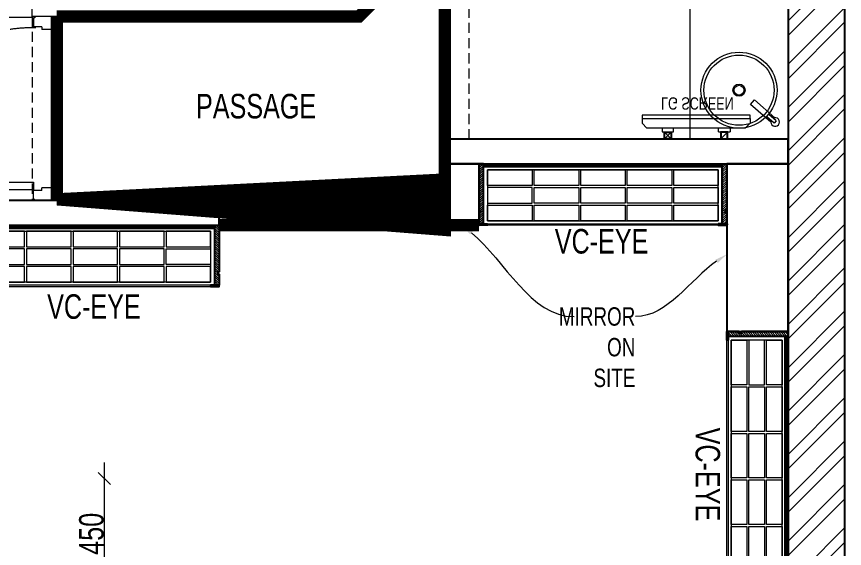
# Model space of a CAD drawing. Header units: feet. Extents: x 3958879 to 3965489, y -5461842 to -5452590.
# Drawn here: x 3962113 to 3965489, y -5456887 to -5454720 of the extents above; entities that cross this region are included whole.
import ezdxf
from ezdxf import colors
from ezdxf.entities.mleader import LeaderData, LeaderLine
from ezdxf.math import Vec2, Vec3

# ---------------------------------------------------------------- set-up
doc = ezdxf.new("R2010")
doc.units = ezdxf.units.FT
doc.header["$LTSCALE"] = 33
doc.header["$MEASUREMENT"] = 0
doc.header["$PDMODE"] = 3
doc.header["$PDSIZE"] = -1
for name, pattern in [('a_p6_plan_L18$0$HIDDEN', [0.375, 0.25, -0.125]), ('ACAD_ISO03W100', [30, 12, -18]), ('HIDDEN2', [4.7624999999999975, 3.174999999999998, -1.587499999999999])]:
    doc.linetypes.add(name, pattern=pattern)
doc.layers.add('A-WALL', color=1, linetype='Continuous')
doc.layers.add('LAMINATE FINISH', color=80, linetype='Continuous')
for name, color, linetype, lineweight in [('Door', 2, 'Continuous', 13), ('Floor-Unit', 1, 'Continuous', 13), ('LENS-DIM', 252, 'Continuous', 5), ('LENS-DOOR', 34, 'Continuous', 20), ('LENS-PARTITION', 21, 'Continuous', 25), ('LENS-TEXT', 31, 'Continuous', 5), ('LENS_CURTAIN', 5, 'a_p6_plan_L18$0$HIDDEN', 9), ('LK-FF&E WALL', 1, 'Continuous', 9), ('LK-FLUTTED FINISH', 20, 'Continuous', 30), ('LK-FURNITURE', 13, 'Continuous', 9), ('LK-IT', 3, 'Continuous', 18), ('LK-MIRROR', 133, 'Continuous', 13), ('LN-ELEVATION-1', 81, 'Continuous', 25), ('LN-ELEVATION-2', 103, 'Continuous', 20), ('LN-ELEVATION-3', 125, 'Continuous', 18), ('LN-HATCH', 251, 'Continuous', 0), ('PLANO-TXT', 252, 'Continuous', 5), ('TV', 92, 'Continuous', 18)]:
    doc.layers.add(name, color=color, linetype=linetype, lineweight=lineweight)
doc.styles.add('LK TXT', font='GILC____.TTF', dxfattribs={"height": 100})
doc.styles.get("Standard").update_dxf_attribs({"font": 'GILC____.TTF'})
doc.dimstyles.new('100MM', dxfattribs={"dimtxt": 100, "dimasz": 50, "dimexe": 65, "dimexo": 65, "dimtad": 1, "dimdec": 0, "dimtxsty": 'Standard', "dimblk": 'OBLIQUE', "dimcen": 2.5, "dimdle": 65, "dimclrd": 256, "dimclre": 256, "dimclrt": 1, "dimadec": 0, "dimazin": 0, "dimtfac": 1, "dimtdec": 0, "dimtmove": 1, "dimatfit": 3, "dimfxl": 1, "dimlwd": -1, "dimlwe": -1, "dimarcsym": 0})
pattern_1 = [(45, (7858558.917008298, 3503823.203216763), (-4.490128060534575, 4.490128060534575), [])]

# ---------------------------------------------------------------- blocks, each defined once
blk = doc.blocks.new('*U44')
at = {"layer": 'LENS-DOOR'}
for p, q in [((548121.7424194776, 1779235.250802661), (548121.7424194285, 1778573.792470696)), ((548121.7424194776, 1779235.250802661), (548152.9924194783, 1779235.250802661)), ((548152.9924194338, 1778573.792470696), (548152.9924194783, 1779235.250802661)), ((547447.2632527729, 1778568.584137446), (547452.471586084, 1778568.584137432)), ((547447.2632527404, 1778484.13413872), (547447.2632527729, 1778568.584137446)), ((547452.4715860792, 1778573.792470752), (547488.9299194163, 1778573.792470761)), ((547452.471586084, 1778568.584137432), (547452.4715860792, 1778573.792470752)), ((547488.9299194115, 1778539.938304131), (547488.9299194163, 1778573.792470761)), ((548121.7424194285, 1778573.792470696), (548152.9924194338, 1778573.792470696)), ((548192.0549194335, 1778573.792470705), (548155.5965861009, 1778573.792470692)), ((548155.5965860891, 1778539.938304089), (548155.5965861009, 1778573.792470692)), ((548192.0549194335, 1778568.584137381), (548192.0549194335, 1778573.792470705)), ((548197.2632527791, 1778568.58413739), (548192.0549194335, 1778568.584137381)), ((548197.263252749, 1778484.134138664), (548197.2632527791, 1778568.58413739)), ((547488.9299194115, 1778539.938304131), (547499.346586087, 1778539.938304122)), ((547499.3465860802, 1778478.925805381), (547499.346586087, 1778539.938304122)), ((548145.1799194254, 1778478.925805334), (548145.1799194299, 1778539.938304084)), ((548155.5965860891, 1778539.938304089), (548145.1799194299, 1778539.938304084)), ((547447.2632527404, 1778484.13413872), (547452.4715860676, 1778484.13413872)), ((547452.4715860795, 1778478.925805376), (547452.4715860676, 1778484.13413872)), ((547452.4715860795, 1778478.925805376), (547499.3465860802, 1778478.925805381)), ((548192.0549194288, 1778478.92580533), (548145.1799194254, 1778478.925805334)), ((548192.0549194288, 1778478.92580533), (548192.0549194311, 1778484.134138682)), ((548197.263252749, 1778484.134138664), (548192.0549194311, 1778484.134138682))]:
    blk.add_line(p, q, dxfattribs=at)
at = {"layer": 'LENS-DOOR', "color": 7, "linetype": 'HIDDEN2'}
blk.add_ellipse((548152.9924194338, 1778573.792470696), major_axis=(-661.4583333308027, 0.0034431291060411), ratio=0.9999999979146826, start_param=-1.570791121506941, end_param=0.0512086788949202, dxfattribs=at)
blk = doc.blocks.new('VC HD 1010')
at = {"layer": 'LN-HATCH', "ltscale": 0.5}
h = blk.add_hatch(dxfattribs=at)
h.set_pattern_fill('ANSI31', color=256, scale=2)
h.set_pattern_definition([(45, (3761554.586240421, 1795022.935917533), (-4.490128060534575, 4.490128060534575), [])])
h.paths.add_polyline_path([(-505.166666666977, 24), (-505.166666666977, -166), (-499.1666666669771, -166), (-499.1666666669771, -176), (-505.166666666977, -176), (-505.166666666977, -220), (-487.1666666669772, -220), (-487.1666666669772, 24)])
h = blk.add_hatch(dxfattribs=at)
h.set_pattern_fill('ANSI31', color=256, scale=2)
h.set_pattern_definition(pattern_1)
h.paths.add_polyline_path([(504.8333333330228, 24), (504.8333333330228, -166), (498.8333333330228, -166), (498.8333333330228, -176), (504.8333333330228, -176), (504.8333333330228, -220), (486.8333333330228, -220), (486.8333333330228, 24)])
h = blk.add_hatch(dxfattribs=at)
h.set_pattern_fill('ANSI31', color=256, scale=2)
h.set_pattern_definition([(45, (7858741.917008297, 3503823.203216763), (-4.490128060534575, 4.490128060534575), [])])
h.paths.add_polyline_path([(-470.1666666669772, -220), (-470.1666666669772, -226), (-505.166666666977, -226), (-505.166666666977, -220)])
h = blk.add_hatch(dxfattribs=at)
h.set_pattern_fill('ANSI31', color=256, scale=2)
h.set_pattern_definition(pattern_1)
h.paths.add_polyline_path([(476.8333333330228, -220), (476.8333333330228, -226), (511.8333333330228, -226), (511.8333333330228, -220)])
at = {"layer": 'LN-ELEVATION-1', "ltscale": 0.5}
for points in [[(-505.166666666977, 24), (-505.166666666977, -166), (-499.1666666669771, -166), (-499.1666666669771, -176), (-505.166666666977, -176), (-505.166666666977, -220), (-487.1666666669772, -220), (-487.1666666669772, 24)], [(486.8333333330228, 12), (-487.1666666669772, 12), (-487.1666666669772, 18), (486.8333333330228, 18)], [(504.8333333330228, 24), (504.8333333330228, -166), (498.8333333330228, -166), (498.8333333330228, -176), (504.8333333330228, -176), (504.8333333330228, -220), (486.8333333330228, -220), (486.8333333330228, 24)], [(-470.1666666669772, -220), (-470.1666666669772, -226), (-505.166666666977, -226), (-505.166666666977, -220)], [(469.8333333330228, -220), (469.8333333330228, -226), (504.8333333330228, -226), (504.8333333330228, -220)]]:
    blk.add_lwpolyline(points, close=True, dxfattribs=at)
at = {"layer": 'LN-ELEVATION-2', "ltscale": 0.5}
blk.add_lwpolyline([(470.1666666674428, 0), (-470.1666666674428, 0), (-470.1666666674428, -208), (470.1666666674428, -208)], close=True, dxfattribs=at)
at = {"layer": 'LN-ELEVATION-3', "ltscale": 0.5}
for p, q in [((-487.1666666669772, 24), (486.8333333330228, 24)), ((-470.1666666669772, -220), (469.8333333330228, -220)), ((469.8333333330228, -226), (-470.1666666669772, -226))]:
    blk.add_line(p, q, dxfattribs=at)
for points in [[(-470.1666666674428, 0), (-288.5000000004657, 0), (-288.5000000004657, -64), (-470.1666666674428, -64)], [(-280.5000000004657, 0), (-98.83333333348855, 0), (-98.83333333348855, -64), (-280.5000000004657, -64)], [(-90.83333333348855, 0), (90.83333333348855, 0), (90.83333333348855, -64), (-90.83333333348855, -64)], [(98.83333333348855, 0), (280.5000000004657, 0), (280.5000000004657, -64), (98.83333333348855, -64)], [(288.5000000004657, 0), (470.1666666674428, 0), (470.1666666674428, -64), (288.5000000004657, -64)], [(-470.1666666674428, -136), (-288.5000000004657, -136), (-288.5000000004657, -72), (-470.1666666674428, -72)], [(-280.5000000004657, -72), (-98.83333333348855, -72), (-98.83333333348855, -136), (-280.5000000004657, -136)], [(-90.83333333348855, -72), (90.83333333348855, -72), (90.83333333348855, -136), (-90.83333333348855, -136)], [(98.83333333348855, -72), (280.5000000004657, -72), (280.5000000004657, -136), (98.83333333348855, -136)], [(288.5000000004657, -72), (470.1666666674428, -72), (470.1666666674428, -136), (288.5000000004657, -136)], [(-470.1666666674428, -144), (-288.5000000004657, -144), (-288.5000000004657, -208), (-470.1666666674428, -208)], [(-280.5000000004657, -144), (-98.83333333348855, -144), (-98.83333333348855, -208), (-280.5000000004657, -208)], [(-90.83333333348855, -144), (90.83333333348855, -144), (90.83333333348855, -208), (-90.83333333348855, -208)], [(98.83333333348855, -144), (280.5000000004657, -144), (280.5000000004657, -208), (98.83333333348855, -208)], [(288.5000000004657, -144), (470.1666666674428, -144), (470.1666666674428, -208), (288.5000000004657, -208)]]:
    blk.add_lwpolyline(points, close=True, dxfattribs=at)
blk = doc.blocks.new('CLINIC SCREEN')
at = {"layer": 'TV'}
for p, q in [((-103.1090284836336, 42.85441964946222), (-127.4114311772946, 18.55201695591665)), ((-127.4114311772946, 42.85441964946222), (-103.1090284836336, 18.55201695591665)), ((102.7052824410566, 42.85441964946222), (127.007685134602, 18.55201695591665))]:
    blk.add_line(p, q, dxfattribs=at)
at = {"layer": 'TV', "ltscale": 12}
for p, q in [((-220.0000000000082, -19.41163062257681), (-200.5883693773149, 0)), ((200.5883693773149, 0), (-200.5883693773149, 0)), ((-138.5315413423604, 0), (-138.5315413423604, 15.514207008644)), ((-138.5315413423604, 15.514207008644), (-91.98892031613741, 15.514207008644)), ((-91.98892031613741, 15.514207008644), (-91.98892031613741, 0)), ((91.98892031610741, 15.514207008644), (91.98892031610741, 0)), ((91.98892031610741, 15.514207008644), (138.5315413423595, 15.514207008644)), ((138.5315413423595, 0), (138.5315413423595, 15.514207008644)), ((219.9999999999918, -19.41163062257681), (200.5883693773149, 0)), ((-220.0000000000082, -38.82326124538668), (-220.0000000000082, -19.41163062257681)), ((219.9999999999918, -38.82326124538668), (219.9999999999918, -19.41163062257681))]:
    blk.add_line(p, q, dxfattribs=at)
at = {"layer": 'TV'}
for points in [[(-130.4492315140169, 15.51421661919448), (-100.0712281470269, 15.51421661919448), (-100.0712281470269, 45.89221998606814), (-130.4492315140169, 45.89221998606814)], [(-127.4114311772946, 18.55201695591665), (-103.1090284836336, 18.55201695591665), (-103.1090284836336, 42.85441964946222), (-127.4114311772946, 42.85441964946222)], [(130.0454854713243, 15.51421661919448), (99.66748210433435, 15.51421661919448), (99.66748210433435, 45.89221998606814), (130.0454854713243, 45.89221998606814)], [(127.007685134602, 18.55201695591665), (102.7052824410566, 18.55201695591665), (102.7052824410566, 42.85441964946222), (127.007685134602, 42.85441964946222)]]:
    blk.add_lwpolyline(points, close=True, dxfattribs=at)
at = {"layer": 'TV', "ltscale": 12}
blk.add_lwpolyline([(-220.0000000000082, -51.71278328332107), (-220.0000000000082, -38.82326124538668), (219.9999999999918, -38.82326124538668), (219.9999999999918, -51.71278328332107)], close=True, dxfattribs=at)
at = {"layer": 'Floor-Unit', "color": 0, "ltscale": 2, "insert": (5.199680584678389, -100.4085774972336), "char_height": 50, "attachment_point": 5}
blk.add_mtext_dynamic_manual_height_columns('LG SCREEN', width=466.4796511627907, gutter_width=12.5, heights=[0], dxfattribs=at)
blk = doc.blocks.new('A$C024159fb')
at = {"layer": 'LN-HATCH'}
h = blk.add_hatch(dxfattribs=at)
h.set_pattern_fill('ANSI32', color=256, scale=333, angle=180)
h.set_pattern_definition([(225, (-6965184.699742807, 5279154.402450415), (88.29995930067012, -88.29995930067015), []), (225, (-6965243.566382242, 5279154.402450415), (88.29995930067012, -88.29995930067015), [])])
h.paths.add_polyline_path([(-2762.037821878679, -2211.921391882934), (-2992.037821878679, -2211.921391882934), (-2992.037821878679, -4211.921391882934), (-2762.037821878679, -4211.921391882934)])
h.paths.add_polyline_path([(3617.962178121321, 3672.078608117067), (405.9621781213208, 3672.078608117067), (405.9621781213208, 3442.078608117066), (3387.962178121321, 3442.078608117066), (3387.962178121321, -2061.921391882934), (3617.962178121321, -2061.921391882934)])
h.paths.add_polyline_path([(3617.962178121321, -3091.921391882934), (3387.962178121321, -3091.921391882934), (3387.962178121321, -4351.921391882934), (3617.962178121321, -4351.921391882934)])
h.paths.add_polyline_path([(-2762.037821878679, -1279.921391882934), (-2762.037821878679, 3442.078608117066), (-1372.037821878679, 3442.078608117066), (55.9621781213209, 3442.078608117066), (55.9621781213209, 3672.078608117067), (-2992.037821878679, 3672.078608117067), (-2992.037821878679, -1279.921391882934)])
at = {"layer": 'A-WALL'}
for p, q in [((3617.962178121321, 3672.078608117067), (3617.962178121321, -4651.921391882933)), ((3387.962178121321, 3442.078608117066), (3387.962178121321, -2061.921391882934))]:
    blk.add_line(p, q, dxfattribs=at)
blk = doc.blocks.new('_Oblique')
at = {"color": 0, "lineweight": -2}
blk.add_line((-0.5, -0.5), (0.5, 0.5), dxfattribs=at)
blk = doc.blocks.new('*D48')
at = {"layer": 'Defpoints', "color": 0}
for p in [(3962470.690675571, -5456602.200278561, 17940.1295175947), (3962470.690675571, -5457052.68331753), (3962470.690675571, -5457052.68331753)]:
    blk.add_point(p, dxfattribs=at)
at = {"layer": 'LENS-DIM'}
blk.add_line((3962470.690675571, -5456537.200278561), (3962470.690675571, -5457117.683317529), dxfattribs=at)
at = {"layer": 'LENS-DIM', "xscale": 50, "yscale": 50, "zscale": 50}
for p, rotation in [((3962470.690675571, -5456602.200278561), 90), ((3962470.690675571, -5457052.68331753), 270)]:
    blk.add_blockref('_Oblique', p, dxfattribs=dict(at, rotation=rotation))
at = {"layer": 'LENS-DIM', "color": 1, "insert": (3962418.939222084, -5456827.441798044), "char_height": 100, "attachment_point": 5, "rotation": 90}
blk.add_mtext('450', dxfattribs=at)
blk = doc.blocks.new('rtf')
at = {"color": 0, "linetype": 'ByBlock', "lineweight": -2}
for p, q in [((16425.26329468148, -172793.1007600746), (16535.26329468148, -172793.1007600746)), ((16535.26329468148, -172793.1007600746), (16535.26329468148, -172817.1007600746)), ((16412.5253540573, -172798.8148984113), (16452.40026456733, -172798.8148984113)), ((16412.5253540573, -172810.8148984113), (16412.5253540573, -172798.8148984113)), ((16412.5253540573, -172810.8148984113), (16452.40026456733, -172810.8148984113)), ((16425.26329468148, -172817.1007600746), (16535.26329468148, -172817.1007600746))]:
    blk.add_line(p, q, dxfattribs=at)
for centre, radius, start, end in [((16412.5253540573, -172805.1007600746), 17.5, 21.05058810897431, 340.9421780194656), ((16444.53660690578, -172804.8148984114), 9.891264419597851, 322.656233941354, 37.34376605891414)]:
    blk.add_arc(centre, radius, start, end, dxfattribs=at)
blk = doc.blocks.new('dsg')
at = {"color": 0, "linetype": 'ByBlock', "lineweight": -2}
for radius in [155, 143, 25, 20]:
    blk.add_circle((11491.5035008227, -171102.5847399924), radius, dxfattribs=at)
blk.add_blockref('rtf', (-5117.472106590168, 1702.9323767405), dxfattribs=at)

msp = doc.modelspace()

# ---------------------------------------------------------------- linework, layer by layer
at = {"layer": 'LAMINATE FINISH', "color": 85, "linetype": 'ACAD_ISO03W100', "ltscale": 0.05, "const_width": 50}
msp.add_lwpolyline([(3962277.383819413, -5454719.708349127), (3962277.383819413, -5455469.708349129)], dxfattribs=at)
at = {"layer": 'LENS-PARTITION'}
for points in [[(3963859.383819405, -5455319.708349127), (3965259.383819405, -5455319.708349127), (3965259.383819405, -5455219.708349127), (3963859.383819405, -5455219.708349127)], [(3963859.383819405, -5455569.708349127), (3963999.383819405, -5455569.708349127), (3963999.383819405, -5455319.708349127), (3963859.383819405, -5455319.708349127)], [(3965009.383819405, -5455319.708349127), (3965009.383819405, -5455569.708349127), (3965009.383819405, -5455569.708349127), (3965009.383819405, -5456003.708349127), (3965259.383819405, -5456003.708349127), (3965259.383819405, -5455319.708349127)], [(3962939.383819405, -5455469.708349129), (3959109.383819407, -5455469.708349129), (3959109.383819407, -5455569.708349127), (3962939.383819405, -5455569.708349127)]]:
    msp.add_lwpolyline(points, close=True, dxfattribs=at)
at = {"layer": 'LENS_CURTAIN', "ltscale": 5}
for points in [[(3963859.383819403, -5454469.708349128), (3963859.383819405, -5455219.708349127), (3963959.383819405, -5455219.708349127), (3963959.383819403, -5454469.708349128)], [(3962177.383819406, -5454719.708349129), (3962177.383819406, -5455469.708349129), (3962277.383819405, -5455469.708349129), (3962277.383819405, -5454719.708349129)], [(3963859.383819405, -5455469.708349126), (3962939.383819405, -5455469.708349126), (3962939.383819405, -5455569.708349127), (3963859.383819405, -5455569.708349127)]]:
    msp.add_lwpolyline(points, close=True, dxfattribs=at)
at = {"layer": 'LK-FF&E WALL'}
msp.add_lwpolyline([(3962177.383819406, -5454721.943690881), (3962177.383819406, -5453521.943695015), (3961727.383819405, -5453521.943695015), (3961727.383819405, -5454721.943690881)], close=True, dxfattribs=at)
at = {"layer": 'LK-FLUTTED FINISH', "linetype": 'ACAD_ISO03W100', "ltscale": 0.05, "const_width": 50}
msp.add_lwpolyline([(3962939.383819406, -5455569.708349127), (3963999.383819405, -5455569.708349127)], dxfattribs=at)
at = {"layer": 'LK-FURNITURE'}
msp.add_lwpolyline([(3964859.383819407, -5455219.708349127), (3965259.383819407, -5455219.708349127), (3965259.383819407, -5454469.708349128), (3965009.383819407, -5454469.708349128), (3964859.383819407, -5454669.708349127)], close=True, dxfattribs=at)
at = {"layer": 'LK-MIRROR', "linetype": 'ACAD_ISO03W100', "ltscale": 0.05, "const_width": 50}
msp.add_lwpolyline([(3962277.383819405, -5454719.708349127), (3963023.656157831, -5454719.708349129), (3963509.383819403, -5454719.708349127), (3963759.383819403, -5454469.708349128), (3963859.383819403, -5454469.708349128), (3963859.383819405, -5455469.708349126), (3962277.383819412, -5455464.500015824)], dxfattribs=at)

# ---------------------------------------------------------------- block references
at = {"layer": 'Door', "xscale": -1, "rotation": 90}
msp.add_blockref('*U44', (5740756.309624741, -4907272.445096395), dxfattribs=at)
at = {"layer": 'LENS-DIM', "color": 3}
msp.add_blockref('A$C024159fb', (3961871.421641285, -5456261.786957244), dxfattribs=at)
at = {"layer": 'LK-FF&E WALL'}
msp.add_blockref('VC HD 1010', (3964504.550486071, -5455343.708349127), dxfattribs=at)
at = {"layer": 'LK-FF&E WALL', "xscale": -1}
msp.add_blockref('VC HD 1010', (3962434.217152739, -5455593.708349128), dxfattribs=at)
at = {"layer": 'LK-FF&E WALL', "rotation": 270}
msp.add_blockref('VC HD 1010', (3965235.383819405, -5456508.875015794), dxfattribs=at)
at = {"layer": 'LK-IT', "xscale": -1, "rotation": 180}
msp.add_blockref('CLINIC SCREEN', (3964884.383819405, -5455173.816129141), dxfattribs=at)
at = {"layer": 'LN-ELEVATION-3', "rotation": 138.8441725848134}
msp.add_blockref('dsg', (3861107.412870292, -5591409.359324595), dxfattribs=at)

# ---------------------------------------------------------------- texts
at = {"layer": 'LENS-TEXT', "color": 0, "linetype": 'Continuous', "ltscale": 3, "insert": (3963090.154343682, -5455085.417083919), "char_height": 100, "attachment_point": 5, "style": 'LK TXT'}
msp.add_mtext_dynamic_manual_height_columns('PASSAGE', width=948.475230215791, gutter_width=0.9999999999999992, heights=[0], dxfattribs=at)
at = {"layer": 'PLANO-TXT', "linetype": 'Continuous', "ltscale": 3, "char_height": 100, "width": 149.546511627907, "attachment_point": 5, "style": 'LK TXT'}
for insert in [(3964498.975873249, -5455636.095989132, -23744.04052932369), (3962428.737489266, -5455902.1149146, -23744.04052932369)]:
    msp.add_mtext('VC-EYE', dxfattribs=dict(at, insert=insert))
at = {"layer": 'PLANO-TXT', "linetype": 'Continuous', "ltscale": 3, "insert": (3964931.457127164, -5456585.630564156, -23744.04052932369), "char_height": 100, "width": 149.546511627907, "attachment_point": 5, "rotation": 270.00000000000006, "style": 'LK TXT'}
msp.add_mtext('VC-EYE', dxfattribs=at)

# ---------------------------------------------------------------- dimensions: what is measured, and where the dimension line sits
at = {"layer": 'LENS-DIM', "color": 3}
dim = msp.add_linear_dim(base=(3962470.690675571, -5457052.68331753), p1=(3962470.690675571, -5456602.200278561, 17940.1295175947), p2=(3962470.690675571, -5457052.68331753), angle=90, dimstyle='100MM', dxfattribs=at)
dim.commit()
dim.dimension.update_dxf_attribs({"geometry": '*D48', "text_midpoint": (3962418.939222084, -5456827.441798044)})

# ---------------------------------------------------------------- leaders
at = {"layer": 'LENS-TEXT', "color": 0, "linetype": 'Continuous', "ltscale": 3}
ml = msp.add_multileader_mtext('Standard', dxfattribs=at)
ml.set_content('\\pxqr,t3;{\\C0;MIRROR ON SITE}', color=1)
ml.set_leader_properties(color=256, linetype='ByLayer', lineweight=-1)
ml.build(insert=Vec2(0, 0))
ml.multileader.update_dxf_attribs({"leader_type": 2, "dogleg_length": 0.36, "arrow_head_size": 50})
ctx = ml.context
ctx.base_point, ctx.char_height, ctx.arrow_head_size, ctx.landing_gap_size, ctx.plane_origin, ctx.plane_x_axis, ctx.plane_y_axis = Vec3(3964386.679958068, -5455942.517657672, 47488.08105864739), 75, 50, 0.09, Vec3(3958506.857089198, -5457578.237778331, 47488.08105864739), Vec3(0.9999993982722358, 0.0010970210418018), Vec3(-0.0010970210418018, 0.9999993982722358)
ctx.text_align_type = 2
notes = []
notes.append((ctx, [(1, (1, 1, 0), (3964637.01995278, -5455942.243029266, 47488.08105864739), (-0.9999993982722358, -0.0010970210418018), 0.3600000000000003, [(1, [(3965009.383819405, -5455688.910167569, 47488.08105864739)], 0, [])]), (0, (1, 1, 0), (3964386.319958284, -5455942.5180526, 47488.08105864739), (0.9999993982722358, 0.0010970210418018), 0.3600000000000003, [(0, [(3963929.383819405, -5455569.708349127, 47488.08105864739)], 0, [])])]))
ctx.mtext.insert, ctx.mtext.text_direction, ctx.mtext.rotation, ctx.mtext.width, ctx.mtext.alignment, ctx.mtext.flow_direction = Vec3(3964636.528276617, -5455904.252993459, 47488.08105864739), Vec3(0.9999993982722358, 0.0010970210418018), 0.0010970212618378, 289.5442082885826, 3, 5
for ctx, leaders in notes:
    for number, flags, end, landing, length, lines in leaders:
        leader = LeaderData()
        leader.index, (leader.has_last_leader_line, leader.has_dogleg_vector, leader.attachment_direction) = number, flags
        leader.last_leader_point, leader.dogleg_vector, leader.dogleg_length = Vec3(end), Vec3(landing), length
        for number, points, colour, breaks in lines:
            line = LeaderLine()
            line.index, line.vertices, line.color, line.breaks = number, Vec3.list(points), colors.encode_raw_color(colour), breaks
            leader.lines.append(line)
        ctx.leaders.append(leader)

doc.saveas('drawing.dxf')
